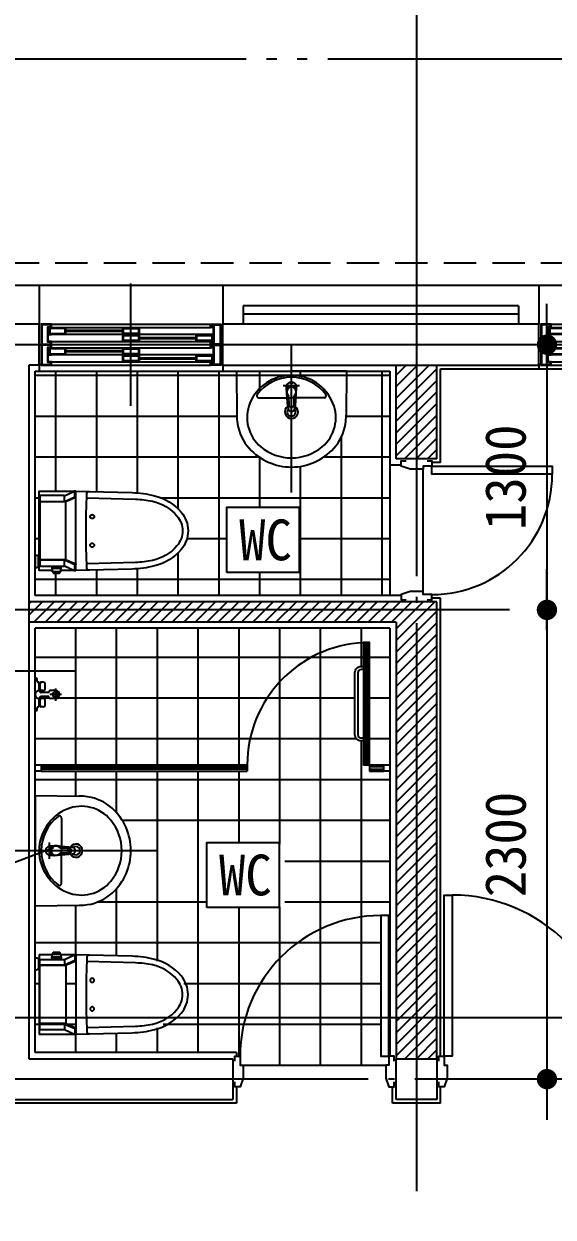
# Model space of a CAD drawing. Header units: millimetres. Extents: x 0 to 42050, y 0 to 29700.
# Drawn here: x 19210 to 21805, y 16977 to 22826 of the extents above; entities that cross this region are included whole.
import ezdxf
from ezdxf.enums import TextEntityAlignment as Align

# ---------------------------------------------------------------- set-up
doc = ezdxf.new("R2010")
doc.units = ezdxf.units.MM
doc.header["$LTSCALE"] = 100
for name, pattern in [('CEN', [52.3, 50, -1, 0.3, -1]), ('DIV', [44, 40, -1, 0.5, -1, 0.5, -1]), ('HIDDEN', [2, 1, -1]), ('HIDDEN2', [4.7625, 3.175, -1.5875])]:
    doc.linetypes.add(name, pattern=pattern)
for name, color, linetype in [('2SEC', 2, 'Continuous'), ('AA-DWXM-DOOR', 7, 'Continuous'), ('CEN', 1, 'CEN'), ('COL', 2, 'Continuous'), ('ELE-1', 4, 'Continuous'), ('ELE-2', 8, 'Continuous'), ('ETC', 6, 'Continuous'), ('FIN', 6, 'Continuous'), ('HAT', 8, 'Continuous'), ('LAND', 2, 'DIV'), ('ms_sb-건축한계선', 5, 'HIDDEN'), ('RXDIM', 7, 'Continuous'), ('RXDOOR', 6, 'Continuous'), ('TEXT', 3, 'Continuous'), ('TOILET', 6, 'Continuous'), ('WAL', 3, 'Continuous'), ('WID', 4, 'Continuous'), ('WID-S', 3, 'Continuous'), ('단열재', 8, 'Continuous'), ('마감선', 8, 'Continuous')]:
    doc.layers.add(name, color=color, linetype=linetype)
doc.layers.add('DEFPOINT', color=171, linetype='Continuous', plot=False)
doc.styles.add('굴림체', font='')
doc.styles.get('굴림체').set_extended_font_data('GulimChe')
doc.dimstyles.new('NDIM 100', dxfattribs={"dimscale": 100, "dimtxt": 2, "dimasz": 1, "dimexe": 1.5, "dimexo": 1.5, "dimgap": 1, "dimtad": 1, "dimdec": 0, "dimtxsty": '굴림체', "dimblk1": '_RXDOT', "dimblk2": '_RXDOT', "dimsah": 1, "dimcen": 3, "dimclrd": 6, "dimclre": 6, "dimclrt": 3, "dimazin": 3, "dimtfac": 1, "dimtdec": 0, "dimtix": 1, "dimtmove": 2, "dimatfit": 3, "dimldrblk": '_RXDOT'})

# ---------------------------------------------------------------- blocks, each defined once
blk = doc.blocks.new('샤워기1')
at = {"layer": 'TOILET'}
for p, q in [((0, -80), (0, 80)), ((5, 80), (0, 80)), ((10, 65), (10, 75)), ((20, 60), (15, 60)), ((20, 20), (20, 60)), ((40, 60), (30, 60)), ((25, 25), (25, 55)), ((40, 20), (30, 20)), ((66.9, 10), (30, 10)), ((50, 30), (50, 50)), ((100, 20), (76.9, 20)), ((100, 29.5), (100, -31)), ((20, -60), (20, -20)), ((25, -55), (25, -25)), ((66.9, -10), (30, -10)), ((40, -20), (30, -20)), ((50, -50), (50, -30)), ((66.9, -11), (66.9, -10)), ((130, 0), (72.7, 0)), ((100, -20), (75.9, -20)), ((5, -80), (0, -80)), ((10, -75), (10, -65)), ((20, -60), (15, -60)), ((40, -60), (30, -60))]:
    blk.add_line(p, q, dxfattribs=at)
blk.add_circle((100, 0), 12.9, dxfattribs=at)
for centre, radius, start, end in [((5, 75), 5, 360, 90), ((15, 65), 5, 180, 270), ((30, 55), 5, 90, 180), ((40, 50), 10, 360, 90), ((20, 0), 20, 90, 270), ((30, 20), 10, 180, 270), ((30, 25), 5, 180, 270), ((40, 30), 10, 270, 360), ((76.9, 10), 10, 90, 180), ((100, 0), 20, 360, 90), ((30, -20), 10, 90, 180), ((30, -25), 5, 90, 180), ((30, -55), 5, 180, 270), ((40, -30), 10, 360, 90), ((40, -50), 10, 270, 360), ((75.9, -11), 9, 180, 270), ((100, 0), 20, 270, 360), ((5, -75), 5, 270, 360), ((15, -65), 5, 90, 180)]:
    blk.add_arc(centre, radius, start, end, dxfattribs=at)
blk = doc.blocks.new('ertkjelrky')
at = {"layer": 'LAND'}
blk.add_lwpolyline([(17000, -3535.5), (13464.5, 0), (0, 0), (0, -15435.6), (0, -16083), (17000, -16083)], close=True, dxfattribs=at)
at = {"layer": 'ms_sb-건축한계선', "linetype": 'HIDDEN2', "ltscale": 0.5}
blk.add_lwpolyline([(16000, -16083), (16000, -3949.7), (13050.3, -1000), (0, -1000)], dxfattribs=at)
blk = doc.blocks.new('A$C3AEE33D6')
at = {"layer": 'TOILET'}
for p, q in [((47.3, 733), (47.3, 730)), ((67.8, 733), (67.8, 730))]:
    blk.add_line(p, q, dxfattribs=at)
for points in [[(12.5, 666.5), (12.5, 727, -0.414214), (15.5, 730), (399.5, 730, -0.414214), (402.5, 727), (402.5, 553), (394.8, 274)], [(352, 727), (352, 605), (377, 605, 0.414214), (380, 608), (380, 724, 0.414214), (377, 727), (38, 727, 0.414214), (35, 724), (35, 608, 0.414214), (38, 605), (63, 605), (63, 727)], [(7.5, 661), (3, 661, 0.414214), (0, 658), (0, 632, 0.414214), (3, 629), (7.5, 629)], [(22.5, 623.5, 0.414214), (24, 622), (30, 622, 0.067164), (30, 668), (24, 668, 0.414214), (22.5, 666.5)], [(45.5, 550, -0.414214), (42.5, 553, 0.414214), (40.5, 555), (63, 605, -0.414214), (65, 603, 0.414214), (68, 600), (347, 600, 0.414214), (350, 603, -0.414214), (352, 605), (374.5, 555), (399.5, 555, 0.414214), (402.5, 558)], [(12.5, 558, 0.414214), (15.5, 555), (40.5, 555)], [(12.5, 553, 0.414214), (15.5, 550), (399.5, 550, 0.414214), (402.5, 553)], [(368.8, 496.5), (362.4, 257.5, -0.046704), (352.3, 174.2, -0.161878), (281.6, 54.7, -0.180796), (207.5, 27, -0.180796), (133.4, 54.7, -0.161878), (62.7, 174.2, -0.046704), (52.6, 257.5), (46.2, 496.5)]]:
    blk.add_lwpolyline(points, format="xyb", dxfattribs=at)
for points in [[(87.5, 750), (27.5, 750), (27.5, 744, 0.414214), (38.5, 733), (76.5, 733, 0.414214), (87.5, 744)], [(10.5, 666.5, 0.414214), (7.5, 663.5), (7.5, 626.5, 0.414214), (10.5, 623.5), (22.5, 623.5), (22.5, 666.5)], [(207.5, 0, -0.179504), (116.2, 33.9, -0.154276), (35.3, 164.6, -0.055395), (20.2, 274), (14.5, 485.2, -0.407666), (24, 495.5, -0.012282), (207.5, 500, -0.012282), (391, 495.5, -0.407666), (400.5, 485.2), (394.8, 274, -0.055395), (379.7, 164.6, -0.154276), (298.8, 33.9, -0.179504)]]:
    blk.add_lwpolyline(points, format="xyb", close=True, dxfattribs=at)
for points in [[(43.4, 550.9), (65.9, 600.9), (65.9, 727)], [(371.6, 550.9), (349.1, 600.9), (349.1, 727)], [(20.2, 274), (12.5, 553), (12.5, 623.5)], [(35.9, 605.9), (13.4, 555.9)], [(379.1, 605.9), (401.6, 555.9)]]:
    blk.add_lwpolyline(points, dxfattribs=at)
for centre in [(137.5, 470), (277.5, 470)]:
    blk.add_circle(centre, 10, dxfattribs=at)
for centre, radius, start, end in [((369.5, 553), 3, 270, 0), ((374.5, 553), 2, 90, 180)]:
    blk.add_arc(centre, radius, start, end, dxfattribs=at)
blk = doc.blocks.new('l-209')
at = {"layer": 'TOILET'}
for p, q in [((0, -595), (0, 125)), ((-270, 0), (-267.8, -216.1)), ((-270, 0), (0, 0)), ((270, 0), (0, 0)), ((270, 0), (267.8, -216.1)), ((-40, -70), (40, -70)), ((-160, -130), (0, -130)), ((160, -130), (0, -130))]:
    blk.add_line(p, q, dxfattribs=at)
for centre, radius, start, end in [((0, -240), 220, 90, 157.72575), ((0, -240), 210, 90, 143.1301), ((0, -240), 220, 22.27425, 90), ((0, -240), 210, 36.8699, 90), ((-160, -120), 10, 143.1301, 270), ((160, -120), 10, 270, 36.8699), ((-31, -227.3), 186.5, 157.72575, 230.26789), ((0, -200), 32.5, 122.41105, 57.58892), ((-0.1, -166.8), 11.3, 220.16728, 341.75722), ((31, -227.3), 186.5, 309.73211, 22.27425), ((32.1, -213.1), 300, 180.5731, 188.56321), ((0, -200), 20.5, 138.39442, 41.60543), ((-32.1, -213.1), 300, 351.43679, 359.4269), ((-37.1, -223.5), 230, 188.56321, 222.1434), ((37.1, -223.5), 230, 317.8566, 351.43679), ((0, -190), 280, 222.1434, 270), ((0, -190), 235, 230.26789, 270), ((0, -190), 235, 270, 309.73211), ((0, -190), 280, 270, 317.8566)]:
    blk.add_arc(centre, radius, start, end, dxfattribs=at)
blk.add_rational_spline([(-24, -77), (-24, -67), (-17, -60), (-9.9, -53), (0, -53)], [1, 0.923873602377, 1, 0.923873602377, 1], degree=2, knots=[-1, -1, -1, -0.5, -0.5, 0, 0, 0], dxfattribs=at)
for points, knots in [([(0, -61.4), (-1.8, -61.4), (-3.2, -60.7), (-3.3, -59.3), (-3, -58.8), (-1.8, -58), (-0.9, -57.8), (0, -57.8)], [0, 0, 0, 0, 0.498025, 0.498025, 0.742403, 0.742403, 1, 1, 1, 1]), ([(0, -57.8), (0.9, -57.8), (1.7, -58), (3, -58.8), (3.3, -59.3), (3.2, -60.7), (1.8, -61.4), (0, -61.4)], [0, 0, 0, 0, 0.250344, 0.250344, 0.505692, 0.505692, 1, 1, 1, 1]), ([(-3.5, -75.7), (-8.8, -76.5), (-13.7, -78.9), (-20.6, -86.1), (-22.6, -90.6), (-22.8, -96.6)], [0, 0, 0, 0, 0.5, 0.5, 1, 1, 1, 1]), ([(0, -78.6), (-3.2, -78.6), (-6.4, -79.3), (-12.1, -81.7), (-14.7, -83.5), (-21.1, -90.4), (-23.3, -96.9), (-22.6, -103.5)], [0, 0, 0, 0, 0.248236, 0.248236, 0.496338, 0.496338, 1, 1, 1, 1]), ([(-3.5, -76.6), (-3.5, -76.8), (-3.1, -76.9), (-1.9, -77), (-0.9, -77), (0, -77)], [0, 0, 0, 0, 0.493042, 0.493042, 1, 1, 1, 1]), ([(-3.1, -60.2), (-3, -60), (-2.6, -59.6), (-1.9, -59.2), (-1, -58.9), (-0.3, -58.8), (0, -58.8)], [0, 0, 0, 0, 0.213027, 0.451355, 0.721359, 1, 1, 1, 1]), ([(0, -58.8), (1.2, -58.8), (1.9, -59.2), (2.7, -59.7), (3, -60), (3.1, -60.2)], [0, 0, 0, 0, 0.435639, 0.435639, 1, 1, 1, 1]), ([(0, -77), (0.9, -77), (1.8, -77), (3.2, -76.9), (3.5, -76.8), (3.5, -76.6)], [0, 0, 0, 0, 0.493716, 0.493716, 1, 1, 1, 1]), ([(22.6, -103.5), (23.3, -96.9), (21.1, -90.4), (14.7, -83.5), (12.1, -81.7), (6.4, -79.3), (3.3, -78.6), (0, -78.6)], [0, 0, 0, 0, 0.502806, 0.502806, 0.750772, 0.750772, 1, 1, 1, 1]), ([(22.9, -96.6), (22.6, -90.6), (20.6, -86.1), (13.7, -78.9), (8.8, -76.5), (3.5, -75.7)], [0, 0, 0, 0, 0.5, 0.5, 1, 1, 1, 1])]:
    blk.add_open_spline(points, degree=3, knots=knots, dxfattribs=at)
for points, weights in [([(0, -53), (24, -53), (24, -77)], [1, 0.707185412155, 1]), ([(-23.7, -86.7), (-23.8, -85.7), (-23.8, -84.6)], [1, 0.999999988358, 1]), ([(-23.5, -95.8), (-23.4, -72.3), (0, -72.4)], [1, 0.707125523923, 1]), ([(-23.5, -96.4), (-23.5, -96.1), (-23.5, -95.8)], [1, 0.999912292231, 1]), ([(-22.7, -101.7), (-23.4, -99.1), (-23.5, -96.4)], [1, 0.993428574872, 1]), ([(-21, -131.5), (-21.5, -125.5), (-23.3, -99.1)], [1, 0.999993738718, 1]), ([(-22.6, -103.5), (-21.9, -110.6), (-17.5, -116.2)], [0.999999998303, 0.961287898842, 1]), ([(-17.4, -116.2), (-17.3, -116.4), (-17.1, -116.6)], [1, 0.999939493835, 1]), ([(-17.1, -116.6), (-15.9, -118.3), (-15, -120.1)], [1, 0.995856495572, 1]), ([(0, -76.1), (-1.8, -76.1), (-3.5, -76.4)], [1, 0.996173894031, 1]), ([(0, -72.4), (23.4, -72.3), (23.5, -95.8)], [1, 0.707125531839, 1]), ([(3.5, -76.4), (1.8, -76.1), (0, -76.1)], [1, 0.99615393672, 1]), ([(13.7, -123.6), (14.8, -119.8), (17.1, -116.7)], [1, 0.985343592235, 1]), ([(17.1, -116.7), (17.3, -116.5), (17.5, -116.2)], [1, 0.99993088888, 1]), ([(17.5, -116.2), (21.9, -110.6), (22.6, -103.5)], [1, 0.960904909508, 0.999999997682]), ([(22, -119.4), (23.1, -109.5), (23.5, -96.4)], [1, 0.999511615373, 1]), ([(22.9, -101.1), (23.4, -98.8), (23.5, -96.4)], [1, 0.994906627571, 1]), ([(23.5, -96.4), (23.5, -96.1), (23.5, -95.8)], [1, 0.999912241474, 1]), ([(23.8, -84.6), (23.8, -85.7), (23.7, -86.7)], [1, 0.999999988358, 1]), ([(-17.1, -175.5), (-19.3, -153.5), (-21, -131.5)], [1, 0.999929583166, 1]), ([(-12.7, -128.8), (-12.9, -124.3), (-15, -120.1)], [1, 0.97872760239, 1]), ([(-11, -168.1), (-11.3, -159.9), (-11.7, -151.7)], [1, 0.99999999674, 1]), ([(-8.8, -174.1), (-10.8, -171.4), (-11, -168.1)], [0.999999992955, 0.954250401593, 1]), ([(11, -168.1), (10.9, -169.2), (10.6, -170.3)], [1, 0.994235500943, 0.999999998565]), ([(11.7, -151.7), (11.4, -159.9), (11, -168.1)], [1, 0.99999999674, 1]), ([(13.7, -123.6), (12.9, -126.2), (12.7, -128.9)], [1, 0.992239115756, 1]), ([(21, -131.5), (19.3, -153.5), (17.1, -175.5)], [1, 0.999929583166, 1]), ([(22, -119.5), (21.5, -125.5), (21, -131.5)], [1, 0.999993601348, 1]), ([(-17.1, -175.5), (-17.1, -175.8), (-17.1, -176.2)], [1, 0.999995558988, 1]), ([(-17.1, -176.2), (-16.6, -181.3), (-15.4, -186.2)], [0.999999999999, 0.997376210987, 1]), ([(-15.4, -186.3), (-13.6, -193), (-7, -195.4)], [1, 0.881687855293, 1]), ([(-7, -195.4), (-3.7, -196.8), (0, -196.8)], [1, 0.98175401891, 0.999998029441]), ([(0, -196.8), (3.6, -196.8), (7, -195.4)], [0.999998028509, 0.981707997139, 1]), ([(7, -195.4), (13.6, -193), (15.4, -186.3)], [1, 0.881586860345, 1]), ([(15.4, -186.2), (16.6, -181.3), (17.1, -176.2)], [1, 0.997388432732, 1]), ([(17.1, -176.2), (17.1, -175.8), (17.1, -175.5)], [1, 0.999997227453, 1])]:
    blk.add_rational_spline(points, weights, degree=2, dxfattribs=at)
for points in [[(-23.8, -84.6), (-23.9, -80.8), (-24, -77)], [(-23.6, -91.4), (-23.7, -89.1), (-23.7, -86.7)], [(-23.6, -91.5), (-23.6, -92.5), (-23.6, -93.4)], [(-23.6, -93.4), (-23.5, -94.6), (-23.5, -95.8)], [(-22.8, -96.6), (-22.8, -98.4), (-22.8, -100.3)], [(-22.8, -101), (-22.8, -101.3), (-22.7, -101.5)], [(-3.5, -75.7), (-3.5, -76.1), (-3.5, -76.6)], [(3.5, -76.6), (3.5, -76.1), (3.5, -75.7)], [(22.8, -99.9), (22.8, -98.3), (22.9, -96.6)], [(23.5, -95.8), (23.5, -94.6), (23.6, -93.4)], [(23.5, -95.2), (23.5, -94.9), (23.5, -94.6)], [(23.7, -86.7), (23.7, -89.1), (23.6, -91.4)], [(23.6, -93.4), (23.6, -92.5), (23.6, -91.5)], [(24, -77), (23.9, -80.8), (23.8, -84.6)], [(-11.7, -151.7), (-12.2, -140.3), (-12.7, -128.8)], [(12.7, -128.9), (12.2, -140.3), (11.7, -151.7)]]:
    blk.add_open_spline(points, degree=2, dxfattribs=at)
blk = doc.blocks.new('1200REKJRYL')
at = {"layer": 'ELE-2'}
for p, q in [((600, -400), (600, 200)), ((60, 0), (1140, 0)), ((60, -16), (1140, -16)), ((1140, -50), (60, -50)), ((60, -84), (1140, -84)), ((60, -100), (1140, -100)), ((60, -100), (1140, -100)), ((60, -116), (1140, -116)), ((1140, -150), (60, -150)), ((60, -184), (1140, -184)), ((60, -200), (1140, -200))]:
    blk.add_line(p, q, dxfattribs=at)
at = {"layer": 'FIN'}
for centre, radius, start, end in [((5, -202.7), 5.67, 28.07249, 151.92751), ((1195, -202.8), 5.74, 29.36498, 150.63502)]:
    blk.add_arc(centre, radius, start, end, dxfattribs=at)
at = {"layer": 'WID'}
for p, q in [((560, -30.5), (130, -30.5)), ((560, -35.5), (130, -35.5)), ((640, -64.5), (1070, -64.5)), ((640, -69.5), (1070, -69.5)), ((560, -130.5), (130, -130.5)), ((560, -135.5), (130, -135.5)), ((640, -164.5), (1070, -164.5)), ((640, -169.5), (1070, -169.5))]:
    blk.add_line(p, q, dxfattribs=at)
at = {"layer": 'WID-S'}
for p, q in [((45, -50), (60, -50)), ((1155, -50), (1140, -50)), ((45, -150), (60, -150)), ((1155, -150), (1140, -150))]:
    blk.add_line(p, q, dxfattribs=at)
for points in [[(60, -16), (60, 0), (60, 0), (60, 0), (60, 0), (60, 0), (10, 0), (10, 0), (10, 0), (10, 0), (10, 0), (10, -100), (60, -100), (60, -84), (45, -84), (45, -16)], [(1140, -16), (1140, 0), (1140, 0), (1140, 0), (1140, 0), (1140, 0), (1190, 0), (1190, 0), (1190, 0), (1190, 0), (1190, 0), (1190, -100), (1140, -100), (1140, -84), (1155, -84), (1155, -16)], [(57, -13), (57, -3), (57, -3), (57, -3), (57, -3), (57, -3), (13, -3), (13, -3), (13, -3), (13, -3), (13, -3), (13, -97), (57, -97), (57, -87), (42, -87), (42, -13)], [(130, -48), (130, -18), (50, -18), (50, -48)], [(127, -45), (127, -21), (53, -21), (53, -45)], [(560, -48), (560, -18), (640, -18), (640, -48)], [(560, -82), (560, -52), (640, -52), (640, -82)], [(563, -45), (563, -21), (637, -21), (637, -45)], [(563, -79), (563, -55), (637, -55), (637, -79)], [(1070, -82), (1070, -52), (1150, -52), (1150, -82)], [(1073, -79), (1073, -55), (1147, -55), (1147, -79)], [(1143, -13), (1143, -3), (1143, -3), (1143, -3), (1143, -3), (1143, -3), (1187, -3), (1187, -3), (1187, -3), (1187, -3), (1187, -3), (1187, -97), (1143, -97), (1143, -87), (1158, -87), (1158, -13)], [(60, -116), (60, -100), (60, -100), (60, -100), (60, -100), (60, -100), (10, -100), (10, -100), (10, -100), (10, -100), (10, -100), (10, -200), (60, -200), (60, -184), (45, -184), (45, -116)], [(57, -113), (57, -103), (57, -103), (57, -103), (57, -103), (57, -103), (13, -103), (13, -103), (13, -103), (13, -103), (13, -103), (13, -197), (57, -197), (57, -187), (42, -187), (42, -113)], [(1140, -116), (1140, -100), (1140, -100), (1140, -100), (1140, -100), (1140, -100), (1190, -100), (1190, -100), (1190, -100), (1190, -100), (1190, -100), (1190, -200), (1140, -200), (1140, -184), (1155, -184), (1155, -116)], [(1143, -113), (1143, -103), (1143, -103), (1143, -103), (1143, -103), (1143, -103), (1187, -103), (1187, -103), (1187, -103), (1187, -103), (1187, -103), (1187, -197), (1143, -197), (1143, -187), (1158, -187), (1158, -113)], [(130, -148), (130, -118), (50, -118), (50, -148)], [(127, -145), (127, -121), (53, -121), (53, -145)], [(560, -148), (560, -118), (640, -118), (640, -148)], [(560, -182), (560, -152), (640, -152), (640, -182)], [(563, -145), (563, -121), (637, -121), (637, -145)], [(563, -179), (563, -155), (637, -155), (637, -179)], [(1070, -182), (1070, -152), (1150, -152), (1150, -182)], [(1073, -179), (1073, -155), (1147, -155), (1147, -179)]]:
    blk.add_lwpolyline(points, close=True, dxfattribs=at)
blk = doc.blocks.new('_RXDOT')
at = {"color": 0, "linetype": 'ByBlock'}
blk.add_line((-1, 0), (2, 0), dxfattribs=at)
at = {"color": 0, "linetype": 'ByBlock', "const_width": 0.5}
blk.add_lwpolyline([(-0.25, 0, 1), (0.25, 0, 1)], format="xyb", close=True, dxfattribs=at)
blk = doc.blocks.new('*D30')
at = {"layer": 'DEFPOINTS', "color": 0, "transparency": 16777216}
for p in [(21774.8, 21253.7), (21774.8, 19953.7), (21774.8, 19953.7)]:
    blk.add_point(p, dxfattribs=at)
at = {"layer": 'RXDIM', "color": 6, "lineweight": -2, "transparency": 16777216}
for p, q in [((21774.8, 21153.7), (21774.8, 20053.7)), ((21924.8, 19953.7), (21924.8, 19953.7))]:
    blk.add_line(p, q, dxfattribs=at)
at = {"layer": 'RXDIM', "color": 6, "lineweight": -2, "transparency": 16777216, "xscale": 100, "yscale": 100, "zscale": 100}
for p, rotation in [((21774.8, 21253.7), 90), ((21774.8, 19953.7), 270)]:
    blk.add_blockref('_RXDOT', p, dxfattribs=dict(at, rotation=rotation))
at = {"layer": 'RXDIM', "color": 3, "transparency": 16777216, "insert": (21572.1, 20603.7), "char_height": 200, "attachment_point": 5, "rotation": 90, "style": '굴림체'}
blk.add_mtext('\\A1;1300', dxfattribs=at)
blk = doc.blocks.new('*D31')
at = {"layer": 'DEFPOINTS', "color": 0, "transparency": 16777216}
for p in [(21774.8, 19953.7), (21774.8, 17653.7), (21774.8, 17653.7)]:
    blk.add_point(p, dxfattribs=at)
at = {"layer": 'RXDIM', "color": 6, "lineweight": -2, "transparency": 16777216}
for p, q in [((21924.8, 19953.7), (21924.8, 19953.7)), ((21774.8, 19853.7), (21774.8, 17753.7)), ((21924.8, 17653.7), (21924.8, 17653.7))]:
    blk.add_line(p, q, dxfattribs=at)
at = {"layer": 'RXDIM', "color": 6, "lineweight": -2, "transparency": 16777216, "xscale": 100, "yscale": 100, "zscale": 100}
for p, rotation in [((21774.8, 19953.7), 90), ((21774.8, 17653.7), 270)]:
    blk.add_blockref('_RXDOT', p, dxfattribs=dict(at, rotation=rotation))
at = {"layer": 'RXDIM', "color": 3, "transparency": 16777216, "insert": (21572.5, 18803.7), "char_height": 200, "attachment_point": 5, "rotation": 90, "style": '굴림체'}
blk.add_mtext('\\A1;2300', dxfattribs=at)
blk = doc.blocks.new('eksdua')
at = {"layer": '2SEC'}
blk.add_line((15176.1, 0), (-4586.6, 0), dxfattribs=at)

msp = doc.modelspace()

# ---------------------------------------------------------------- hatches: boundary and pattern name
at = {"layer": 'HAT'}
h = msp.add_hatch(dxfattribs=at)
h.set_pattern_fill('ANSI31', color=5, scale=40, style=0)
h.set_pattern_definition([(45, (-8870.148, -4275.018), (-28.28427, 28.28427), [])])
h.paths.add_polyline_path([(21235.2, 19993.7), (21135.2, 19993.7), (21135.2, 19293.7), (21235.2, 19293.7)], flags=17)
h.paths.add_polyline_path([(21235.2, 21153.7), (21035.2, 21153.7), (21035.2, 20693.7), (21235.2, 20693.7)])
h.paths.add_polyline_path([(19235.2, 19993.7), (19235.2, 19893.7), (21035.2, 19893.7), (21035.2, 17753.7), (21235.2, 17753.7), (21235.2, 19293.7), (21135.2, 19293.7), (21135.2, 19323.7), (21135.2, 19993.7)])

# ---------------------------------------------------------------- linework, layer by layer
msp.add_lwpolyline([(18114.6, 18317.8), (18688.5, 18536), (18724, 18442.5), (18746.4, 18665), (18782, 18571.5), (19355.8, 18789.7)])
at = {"layer": 'CEN'}
for p, q in [((8185.2, 21253.7), (31357.6, 21253.7)), ((21591.3, 19953.7), (18627.8, 19953.7)), ((19468.9, 19653.7), (17225.4, 19653.7)), ((31357.6, 17653.7), (8185.2, 17653.7))]:
    msp.add_line(p, q, dxfattribs=at)
msp.add_lwpolyline([(21135.2, 25118.5), (21135.2, 17105.2)], dxfattribs=at)
at = {"layer": 'COL'}
for p, q in [((19285.2, 21353.7), (18785.2, 21353.7)), ((19285.2, 21153.7), (19285.2, 21353.7)), ((21735.2, 21353.7), (20185.2, 21353.7)), ((20185.2, 21153.7), (20185.2, 21353.7)), ((21735.2, 21153.7), (21735.2, 21353.7)), ((19285.2, 21153.7), (19235.2, 21153.7)), ((19235.2, 21153.7), (19235.2, 17753.7)), ((20185.2, 21153.7), (21735.2, 21153.7)), ((19235.2, 17753.7), (20235.2, 17753.7)), ((20235.2, 17753.7), (20235.2, 17553.7)), ((21035.2, 17553.7), (21035.2, 17753.7)), ((21035.2, 17753.7), (21235.2, 17753.7)), ((21235.2, 17753.7), (21235.2, 17553.7)), ((19035.2, 17553.7), (20235.2, 17553.7)), ((21235.2, 17553.7), (21035.2, 17553.7))]:
    msp.add_line(p, q, dxfattribs=at)
at = {"layer": 'DEFPOINT'}
msp.add_lwpolyline([(26835.2, 17653.7), (25335.2, 17653.7), (25335.2, 14053.7), (15435.2, 14053.7), (15435.2, 12753.7), (12635.2, 12753.7), (12635.2, 16153.7), (12035.2, 16153.7), (12035.2, 21253.7), (24035.2, 21253.7), (26835.2, 18453.7)], close=True, dxfattribs=at)
at = {"layer": 'ELE-1', "linetype": 'Continuous'}
for points in [[(20875.2, 19311.2), (20863.2, 19311.2, -0.414214), (20833.2, 19341.2), (20833.2, 19646.2, -0.414214), (20863.2, 19676.2), (20875.2, 19676.2)], [(20875.2, 19661.2), (20863.2, 19661.2, 0.414214), (20848.2, 19646.2), (20848.2, 19341.2, 0.414214), (20863.2, 19326.2), (20875.2, 19326.2)]]:
    msp.add_lwpolyline(points, format="xyb", dxfattribs=at)
msp.add_lwpolyline([(20885.2, 19648.7), (20885.2, 19688.7), (20875.2, 19688.7), (20875.2, 19648.7)], close=True, dxfattribs=at)
at = {"layer": 'ELE-1'}
msp.add_arc((20905.2, 19193.7), 600, 92.86598, 180, dxfattribs=at)
at = {"layer": 'ELE-2'}
for p, q in [((20185.2, 21543.7), (19285.2, 21543.7)), ((19735.2, 20953.7), (19735.2, 21553.7)), ((22935.2, 21543.7), (21735.2, 21543.7)), ((19345.2, 21353.7), (20125.2, 21353.7)), ((19345.2, 21337.7), (20125.2, 21337.7)), ((20125.2, 21303.7), (19345.2, 21303.7)), ((19345.2, 21269.7), (20125.2, 21269.7)), ((19345.2, 21253.7), (20125.2, 21253.7)), ((19345.2, 21253.7), (20125.2, 21253.7)), ((19345.2, 21237.7), (20125.2, 21237.7)), ((20125.2, 21203.7), (19345.2, 21203.7)), ((19345.2, 21169.7), (20125.2, 21169.7)), ((19345.2, 21153.7), (20125.2, 21153.7)), ((19295.2, 19193.7), (20305.2, 19193.7)), ((20305.2, 19193.7), (20305.2, 19163.7)), ((20305.2, 19193.7), (20305.2, 19163.7)), ((20905.2, 19193.7), (20905.2, 19163.7)), ((20905.2, 19193.7), (20905.2, 19163.7)), ((20905.2, 19193.7), (20975.2, 19193.7)), ((19295.2, 19163.7), (20305.2, 19163.7)), ((20905.2, 19163.7), (20975.2, 19163.7))]:
    msp.add_line(p, q, dxfattribs=at)
msp.add_lwpolyline([(20905.2, 19193.7), (20905.2, 19793.7), (20875.2, 19793.7), (20875.2, 19193.7)], close=True, dxfattribs=at)
at = {"layer": 'ETC', "color": 6}
for points in [[(20205.8, 20136.8), (20205.8, 20456.8), (20560.2, 20456.8), (20560.2, 20136.8)], [(20106.7, 18494.3), (20106.7, 18814.3), (20461.1, 18814.3), (20461.1, 18494.3)]]:
    msp.add_lwpolyline(points, close=True, dxfattribs=at)
at = {"layer": 'FIN'}
for centre, radius, start, end in [((19290.2, 21151.1), 5.67, 28.07249, 151.92751), ((20180.2, 21150.9), 5.74, 29.36498, 150.63502)]:
    msp.add_arc(centre, radius, start, end, dxfattribs=at)
at = {"layer": 'HAT'}
for p, q in [((19367.2, 20536.1), (19367.2, 21123.7)), ((19567.2, 20533.2), (19567.2, 21123.7)), ((19767.2, 20527), (19767.2, 21123.7)), ((19967.2, 20447.5), (19967.2, 21123.7)), ((20167.2, 20023.7), (20167.2, 21123.7)), ((20367.2, 21025.6), (20367.2, 21123.7)), ((20567.2, 21099), (20567.2, 21123.7)), ((20967.2, 20023.7), (20967.2, 21123.7)), ((19265.2, 21103.7), (20522.1, 21103.7)), ((20522.1, 21103.7), (21005.2, 21103.7)), ((19265.2, 20903.7), (20254.3, 20903.7)), ((20789.8, 20903.7), (21005.2, 20903.7)), ((20767.2, 20023.7), (20767.2, 20802.2)), ((19265.2, 20703.7), (20362.4, 20703.7)), ((20362.4, 20703.7), (20367.2, 20703.7)), ((20367.2, 20700.4), (20367.2, 20703.7)), ((20367.2, 20456.8), (20367.2, 20700.4)), ((20567.2, 20023.7), (20567.2, 20657.4)), ((20681.8, 20703.7), (21005.2, 20703.7)), ((19265.2, 20503.7), (19285.2, 20503.7)), ((19880.5, 20503.7), (21005.2, 20503.7)), ((19265.2, 20303.7), (19285.2, 20303.7)), ((20010.1, 20303.7), (20205.8, 20303.7)), ((20560.2, 20303.7), (21005.2, 20303.7)), ((19967.2, 20023.7), (19967.2, 20234.6)), ((19367.2, 20023.7), (19367.2, 20133.6)), ((19567.2, 20023.7), (19567.2, 20149)), ((19767.2, 20023.7), (19767.2, 20155.1)), ((20367.2, 20023.7), (20367.2, 20136.8)), ((19265.2, 20103.7), (21005.2, 20103.7)), ((19465.2, 19193.7), (19465.2, 19863.7)), ((19665.2, 19193.7), (19665.2, 19863.7)), ((19865.2, 19193.7), (19865.2, 19863.7)), ((20065.2, 19193.7), (20065.2, 19863.7)), ((20265.2, 19193.7), (20265.2, 19863.7)), ((20465.2, 19601.6), (20465.2, 19863.7)), ((20665.2, 19743.6), (20665.2, 19863.7)), ((20865.2, 19792.4), (20865.2, 19863.7)), ((20865.2, 19676.2), (20865.2, 19792.4)), ((19265.2, 19722.7), (20622.1, 19722.7)), ((20622.1, 19722.7), (20875.2, 19722.7)), ((20665.2, 18389.5), (20665.2, 19743.6)), ((20905.2, 19722.7), (21005.2, 19722.7)), ((20465.2, 18805.8), (20465.2, 19601.6)), ((19286.1, 19522.7), (19333.6, 19522.7)), ((19377.2, 19522.7), (20403.5, 19522.7)), ((20403.5, 19522.7), (20833.2, 19522.7)), ((20905.2, 19522.7), (21005.2, 19522.7)), ((19265.2, 19322.7), (20319.3, 19322.7)), ((20319.3, 19322.7), (20839.6, 19322.7)), ((20865.2, 18449.2), (20865.2, 19311.2)), ((20905.2, 19322.7), (21005.2, 19322.7)), ((19465.2, 19041.5), (19465.2, 19163.7)), ((19665.2, 18958.8), (19665.2, 19163.7)), ((19865.2, 18231.5), (19865.2, 19163.7)), ((20065.2, 17783.7), (20065.2, 19163.7)), ((20265.2, 18814.3), (20265.2, 19163.7)), ((19265.2, 19122.7), (21005.2, 19122.7)), ((19692.2, 18922.7), (21005.2, 18922.7)), ((20490.3, 18722.7), (21005.2, 18722.7)), ((19665.2, 18257.8), (19665.2, 18588.3)), ((19465.2, 18263.3), (19465.2, 18505.5)), ((19573.7, 18522.7), (20106.7, 18522.7)), ((20265.2, 17765.7), (20265.2, 18494.3)), ((20465.2, 18246.4), (20465.2, 18498.2)), ((20490.3, 18522.7), (21005.2, 18522.7)), ((20865.2, 17722.7), (20865.2, 18449.2)), ((20665.2, 17722.7), (20665.2, 18389.5)), ((19265.2, 18322.7), (20553, 18322.7)), ((20553, 18322.7), (20960.2, 18322.7)), ((21000.2, 18322.7), (21005.2, 18322.7)), ((20465.2, 17722.7), (20465.2, 18246.4)), ((19265.2, 18122.7), (19288.2, 18122.7)), ((19415.2, 18122.7), (19465.2, 18122.7)), ((19995.1, 18122.7), (20369.8, 18122.7)), ((20369.8, 18122.7), (20960.2, 18122.7)), ((21000.2, 18122.7), (21005.2, 18122.7)), ((19265.2, 17922.7), (19288.2, 17922.7)), ((19423.2, 17922.7), (19465.2, 17922.7)), ((19865.2, 17783.7), (19865.2, 17905.2)), ((19893.6, 17922.7), (20288.3, 17922.7)), ((20288.3, 17922.7), (20960.2, 17922.7)), ((21000.2, 17922.7), (21005.2, 17922.7)), ((19465.2, 17783.7), (19465.2, 17873.4)), ((19665.2, 17783.7), (19665.2, 17878.9))]:
    msp.add_line(p, q, dxfattribs=at)
at = {"layer": 'RXDOOR'}
for points in [[(21186.7, 20683.7), (21210.7, 20683.7), (21210.7, 20658.7), (21167.7, 20658.7), (21167.7, 20643.7), (21103.7, 20643.7), (21060.7, 20658.7), (21060.7, 20683.7), (21084.7, 20683.7)], [(21186.7, 20003.7), (21210.7, 20003.7), (21210.7, 20028.7), (21167.7, 20028.7), (21167.7, 20043.7), (21103.7, 20043.7), (21060.7, 20028.7), (21060.7, 20003.7), (21084.7, 20003.7)], [(20245.2, 17741.7), (20245.2, 17765.7), (20270.2, 17765.7), (20270.2, 17722.7), (20285.2, 17722.7), (20285.2, 17658.7), (20270.2, 17615.7), (20245.2, 17615.7), (20245.2, 17639.7)], [(21025.2, 17741.7), (21025.2, 17765.7), (21000.2, 17765.7), (21000.2, 17722.7), (20985.2, 17722.7), (20985.2, 17658.7), (21000.2, 17615.7), (21025.2, 17615.7), (21025.2, 17639.7)], [(21245.2, 17741.7), (21245.2, 17765.7), (21270.2, 17765.7), (21270.2, 17722.7), (21285.2, 17722.7), (21285.2, 17658.7), (21270.2, 17615.7), (21245.2, 17615.7), (21245.2, 17639.7)]]:
    msp.add_lwpolyline(points, dxfattribs=at)
for points in [[(21210.7, 20658.7), (21800.7, 20658.7), (21800.7, 20618.7), (21210.7, 20618.7)], [(21270.2, 17765.7), (21270.2, 18555.7), (21310.2, 18555.7), (21310.2, 17765.7)], [(21000.2, 17765.7), (21000.2, 18455.7), (20960.2, 18455.7), (20960.2, 17765.7)]]:
    msp.add_lwpolyline(points, close=True, dxfattribs=at)
at = {"layer": 'RXDOOR', "color": 7}
for centre, radius, start, end in [((21210.7, 20618.7), 590, 270, 0), ((21310.2, 17765.7), 790, 0, 90), ((20960.2, 17765.7), 690, 90, 180)]:
    msp.add_arc(centre, radius, start, end, dxfattribs=at)
at = {"layer": 'WAL'}
for p, q in [((19285.2, 21543.7), (18785.2, 21543.7)), ((19285.2, 21543.7), (19285.2, 21353.7)), ((21735.2, 21543.7), (20185.2, 21543.7)), ((20185.2, 21543.7), (20185.2, 21353.7)), ((21735.2, 21543.7), (21735.2, 21353.7)), ((21635.2, 21443.7), (20285.2, 21443.7)), ((20285.2, 21443.7), (20285.2, 21353.7)), ((21635.2, 21443.7), (21635.2, 21353.7)), ((21035.2, 20693.7), (21035.2, 21153.7)), ((21235.2, 20693.7), (21235.2, 21153.7)), ((21235.2, 20693.7), (21035.2, 20693.7)), ((21235.2, 19993.7), (19235.2, 19993.7)), ((21235.2, 17753.7), (21235.2, 19993.7)), ((21035.2, 19893.7), (19235.2, 19893.7)), ((21035.2, 19893.7), (21035.2, 17753.7)), ((21235.2, 17753.7), (21235.2, 17753.7))]:
    msp.add_line(p, q, dxfattribs=at)
msp.add_arc((20235.2, 21543.7), 50, 180, 180, dxfattribs=at)
at = {"layer": 'WID'}
for p, q in [((19695.2, 21323.2), (19415.2, 21323.2)), ((19695.2, 21318.2), (19415.2, 21318.2)), ((19775.2, 21289.2), (20055.2, 21289.2)), ((19775.2, 21284.2), (20055.2, 21284.2)), ((19695.2, 21223.2), (19415.2, 21223.2)), ((19695.2, 21218.2), (19415.2, 21218.2)), ((19775.2, 21189.2), (20055.2, 21189.2)), ((19775.2, 21184.2), (20055.2, 21184.2))]:
    msp.add_line(p, q, dxfattribs=at)
at = {"layer": 'WID-S'}
for p, q in [((19330.2, 21303.7), (19345.2, 21303.7)), ((20140.2, 21303.7), (20125.2, 21303.7)), ((19330.2, 21203.7), (19345.2, 21203.7)), ((20140.2, 21203.7), (20125.2, 21203.7))]:
    msp.add_line(p, q, dxfattribs=at)
for points in [[(19345.2, 21337.7), (19345.2, 21353.7), (19345.2, 21353.7), (19345.2, 21353.7), (19345.2, 21353.7), (19345.2, 21353.7), (19295.2, 21353.7), (19295.2, 21353.7), (19295.2, 21353.7), (19295.2, 21353.7), (19295.2, 21353.7), (19295.2, 21253.7), (19345.2, 21253.7), (19345.2, 21269.7), (19330.2, 21269.7), (19330.2, 21337.7)], [(19342.2, 21340.7), (19342.2, 21350.7), (19342.2, 21350.7), (19342.2, 21350.7), (19342.2, 21350.7), (19342.2, 21350.7), (19298.2, 21350.7), (19298.2, 21350.7), (19298.2, 21350.7), (19298.2, 21350.7), (19298.2, 21350.7), (19298.2, 21256.7), (19342.2, 21256.7), (19342.2, 21266.7), (19327.2, 21266.7), (19327.2, 21340.7)], [(20125.2, 21337.7), (20125.2, 21353.7), (20125.2, 21353.7), (20125.2, 21353.7), (20125.2, 21353.7), (20125.2, 21353.7), (20175.2, 21353.7), (20175.2, 21353.7), (20175.2, 21353.7), (20175.2, 21353.7), (20175.2, 21353.7), (20175.2, 21253.7), (20125.2, 21253.7), (20125.2, 21269.7), (20140.2, 21269.7), (20140.2, 21337.7)], [(20128.2, 21340.7), (20128.2, 21350.7), (20128.2, 21350.7), (20128.2, 21350.7), (20128.2, 21350.7), (20128.2, 21350.7), (20172.2, 21350.7), (20172.2, 21350.7), (20172.2, 21350.7), (20172.2, 21350.7), (20172.2, 21350.7), (20172.2, 21256.7), (20128.2, 21256.7), (20128.2, 21266.7), (20143.2, 21266.7), (20143.2, 21340.7)], [(19415.2, 21305.7), (19415.2, 21335.7), (19335.2, 21335.7), (19335.2, 21305.7)], [(19412.2, 21308.7), (19412.2, 21332.7), (19338.2, 21332.7), (19338.2, 21308.7)], [(19695.2, 21305.7), (19695.2, 21335.7), (19775.2, 21335.7), (19775.2, 21305.7)], [(19695.2, 21271.7), (19695.2, 21301.7), (19775.2, 21301.7), (19775.2, 21271.7)], [(19698.2, 21308.7), (19698.2, 21332.7), (19772.2, 21332.7), (19772.2, 21308.7)], [(19698.2, 21274.7), (19698.2, 21298.7), (19772.2, 21298.7), (19772.2, 21274.7)], [(20055.2, 21271.7), (20055.2, 21301.7), (20135.2, 21301.7), (20135.2, 21271.7)], [(20058.2, 21274.7), (20058.2, 21298.7), (20132.2, 21298.7), (20132.2, 21274.7)], [(19345.2, 21237.7), (19345.2, 21253.7), (19345.2, 21253.7), (19345.2, 21253.7), (19345.2, 21253.7), (19345.2, 21253.7), (19295.2, 21253.7), (19295.2, 21253.7), (19295.2, 21253.7), (19295.2, 21253.7), (19295.2, 21253.7), (19295.2, 21153.7), (19345.2, 21153.7), (19345.2, 21169.7), (19330.2, 21169.7), (19330.2, 21237.7)], [(19342.2, 21240.7), (19342.2, 21250.7), (19342.2, 21250.7), (19342.2, 21250.7), (19342.2, 21250.7), (19342.2, 21250.7), (19298.2, 21250.7), (19298.2, 21250.7), (19298.2, 21250.7), (19298.2, 21250.7), (19298.2, 21250.7), (19298.2, 21156.7), (19342.2, 21156.7), (19342.2, 21166.7), (19327.2, 21166.7), (19327.2, 21240.7)], [(19415.2, 21205.7), (19415.2, 21235.7), (19335.2, 21235.7), (19335.2, 21205.7)], [(19412.2, 21208.7), (19412.2, 21232.7), (19338.2, 21232.7), (19338.2, 21208.7)], [(19695.2, 21205.7), (19695.2, 21235.7), (19775.2, 21235.7), (19775.2, 21205.7)], [(19698.2, 21208.7), (19698.2, 21232.7), (19772.2, 21232.7), (19772.2, 21208.7)], [(20125.2, 21237.7), (20125.2, 21253.7), (20125.2, 21253.7), (20125.2, 21253.7), (20125.2, 21253.7), (20125.2, 21253.7), (20175.2, 21253.7), (20175.2, 21253.7), (20175.2, 21253.7), (20175.2, 21253.7), (20175.2, 21253.7), (20175.2, 21153.7), (20125.2, 21153.7), (20125.2, 21169.7), (20140.2, 21169.7), (20140.2, 21237.7)], [(20128.2, 21240.7), (20128.2, 21250.7), (20128.2, 21250.7), (20128.2, 21250.7), (20128.2, 21250.7), (20128.2, 21250.7), (20172.2, 21250.7), (20172.2, 21250.7), (20172.2, 21250.7), (20172.2, 21250.7), (20172.2, 21250.7), (20172.2, 21156.7), (20128.2, 21156.7), (20128.2, 21166.7), (20143.2, 21166.7), (20143.2, 21240.7)], [(19695.2, 21171.7), (19695.2, 21201.7), (19775.2, 21201.7), (19775.2, 21171.7)], [(19698.2, 21174.7), (19698.2, 21198.7), (19772.2, 21198.7), (19772.2, 21174.7)], [(20055.2, 21171.7), (20055.2, 21201.7), (20135.2, 21201.7), (20135.2, 21171.7)], [(20058.2, 21174.7), (20058.2, 21198.7), (20132.2, 21198.7), (20132.2, 21174.7)], [(20885.2, 19793.7), (20885.2, 19193.7), (20895.2, 19193.7), (20895.2, 19793.7)], [(19295.2, 19193.7), (19295.2, 19163.7), (19265.2, 19163.7), (19265.2, 19193.7)], [(21005.2, 19193.7), (21005.2, 19163.7), (20975.2, 19163.7), (20975.2, 19193.7)]]:
    msp.add_lwpolyline(points, close=True, dxfattribs=at)
for points in [[(19295.2, 19183.7), (20305.2, 19183.7), (20305.2, 19173.7), (19295.2, 19173.7)], [(20975.2, 19183.7), (20905.2, 19183.7), (20905.2, 19173.7), (20975.2, 19173.7)]]:
    msp.add_lwpolyline(points, dxfattribs=at)
at = {"layer": '단열재'}
msp.add_line((21635.2, 21403.7), (20285.2, 21403.7), dxfattribs=at)
at = {"layer": '마감선'}
for p, q in [((19265.2, 20023.7), (19265.2, 21123.7)), ((19265.2, 21123.7), (21005.2, 21123.7)), ((19285.2, 21153.7), (19285.2, 21123.7)), ((20185.2, 21153.7), (20185.2, 21123.7)), ((21005.2, 21123.7), (21005.2, 20023.7)), ((21253.2, 20675.7), (21253.2, 21135.7)), ((21253.2, 21135.7), (21885.2, 21135.7)), ((21735.2, 21153.7), (21735.2, 21135.7)), ((21060.7, 20663.7), (21005.2, 20663.7)), ((21253.2, 20675.7), (21210.7, 20675.7)), ((21167.7, 20043.7), (21167.7, 20643.7)), ((21060.7, 20023.7), (19265.2, 20023.7)), ((21253.2, 20011.7), (21210.7, 20011.7)), ((21253.2, 17765.7), (21253.2, 20011.7)), ((21005.2, 19863.7), (19265.2, 19863.7)), ((19265.2, 17783.7), (19265.2, 19863.7)), ((21005.2, 19863.7), (21005.2, 17765.7)), ((20253.2, 17783.7), (19265.2, 17783.7)), ((20253.2, 17783.7), (20253.2, 17765.7)), ((20285.2, 17722.7), (20985.2, 17722.7)), ((20253.2, 17615.7), (20253.2, 17535.7)), ((21017.2, 17535.7), (21017.2, 17615.7)), ((21253.2, 17535.7), (21253.2, 17615.7)), ((20253.2, 17535.7), (19017.2, 17535.7)), ((21253.2, 17535.7), (21017.2, 17535.7))]:
    msp.add_line(p, q, dxfattribs=at)

# ---------------------------------------------------------------- block references
at = {"layer": '2SEC'}
msp.add_blockref('eksdua', (14835.2, 17953.7), dxfattribs=at)
at = {"layer": 'AA-DWXM-DOOR'}
msp.add_blockref('샤워기1', (19265.2, 19538.7), dxfattribs=at)
at = {"layer": 'COL'}
msp.add_blockref('1200REKJRYL', (21735.2, 21353.7), dxfattribs=at)
at = {"layer": 'COL', "extrusion": (0, 0, -1), "xscale": -1, "zscale": -1}
msp.add_blockref('l-209', (-20522.1, 21123.7), dxfattribs=at)
at = {"layer": 'COL', "extrusion": (0, 0, -1), "xscale": -1, "zscale": -1, "rotation": 270}
msp.add_blockref('l-209', (-19265.2, 18773.5), dxfattribs=at)
at = {"layer": 'FIN', "rotation": 90}
msp.add_blockref('A$C3AEE33D6', (20015.2, 20133.6), dxfattribs=at)
at = {"layer": 'FIN', "xscale": -1, "rotation": 90}
msp.add_blockref('A$C3AEE33D6', (20015.2, 18275.9), dxfattribs=at)
at = {"layer": 'WAL'}
msp.add_blockref('ertkjelrky', (11235.2, 22653.7), dxfattribs=at)

# ---------------------------------------------------------------- texts
at = {"layer": 'TEXT', "style": '굴림체'}
for p in [(20265.8, 20296.8), (20166.7, 18654.3)]:
    msp.add_text('WC', height=200, dxfattribs=at).set_placement(p, align=Align.MIDDLE_LEFT)

# ---------------------------------------------------------------- dimensions: what is measured, and where the dimension line sits
at = {"layer": 'RXDIM'}
for base, p1, p2, picture, middle in [((21774.8, 19953.7), (21774.8, 21253.7), (21774.8, 19953.7), '*D30', (21572.1, 20603.7)), ((21774.8, 17653.7), (21774.8, 19953.7), (21774.8, 17653.7), '*D31', (21572.5, 18803.7))]:
    dim = msp.add_linear_dim(base=base, p1=p1, p2=p2, angle=90, dimstyle='NDIM 100', dxfattribs=at)
    dim.commit()
    dim.dimension.update_dxf_attribs({"geometry": picture, "text_midpoint": middle})

doc.saveas('drawing.dxf')
